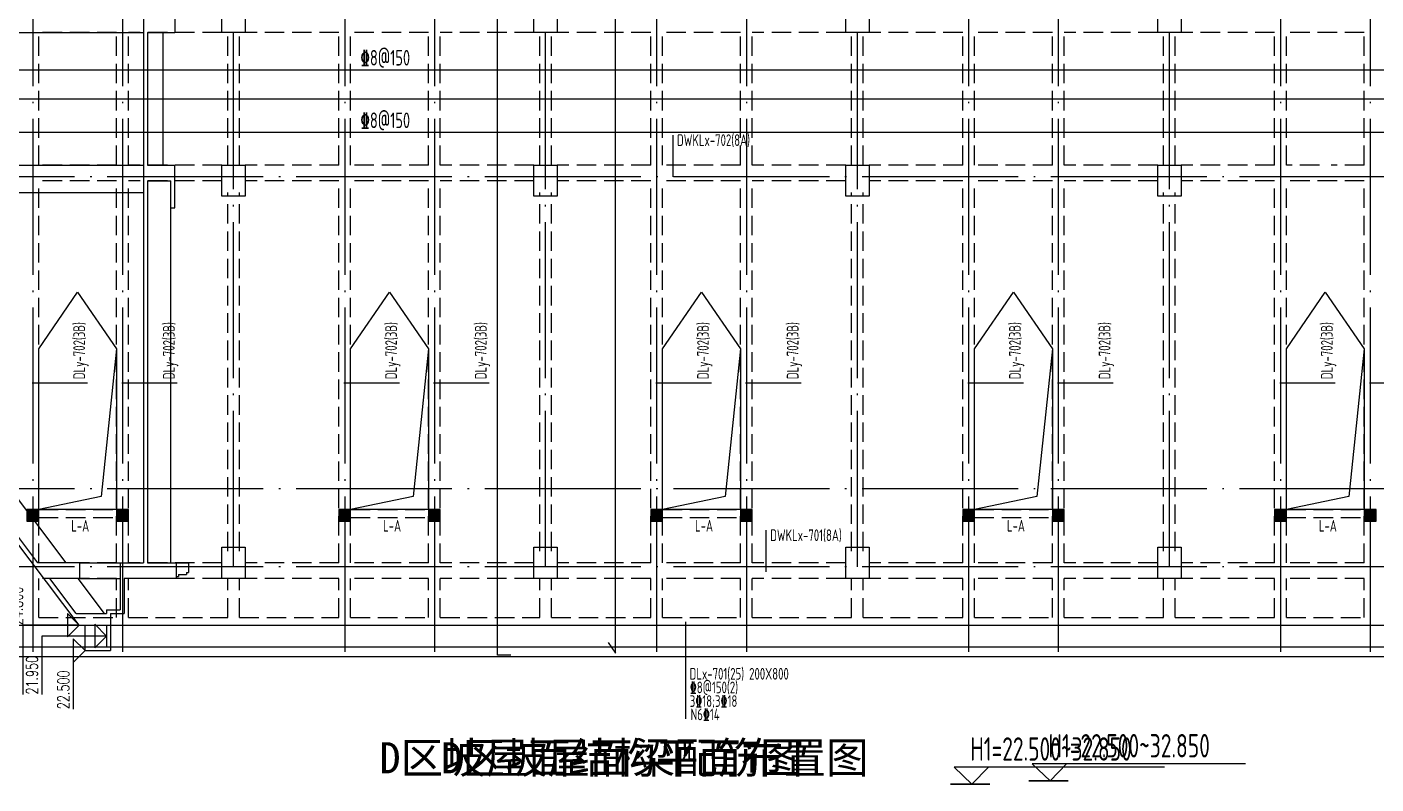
# Model space of a CAD drawing. Header units: millimetres. Extents: x 2998490 to 15040601, y 444546 to 7822218.
# Drawn here: x 14874672 to 14909272, y 7443202 to 7462611 of the extents above; entities that cross this region are included whole.
import ezdxf

# ---------------------------------------------------------------- set-up
doc = ezdxf.new("R2010")
doc.units = ezdxf.units.MM
doc.header["$LTSCALE"] = 2000
doc.linetypes.add('DASH', pattern=[0.35, 0.25, -0.1])
doc.linetypes.add('DOTE', pattern=[2.42, 2, -0.2, 0.02, -0.2])
for name, color, linetype in [('3-AXIS', 3, 'Continuous'), ('3-ban', 84, 'Continuous'), ('3-ban-rein', 1, 'Continuous'), ('3-column-DOWN', 232, 'Continuous'), ('3-dote', 43, 'DOTE'), ('3-liang-rein-X', 54, 'Continuous'), ('3-liang-R截面-X', 50, 'Continuous'), ('3-liang-R截面-Y', 70, 'Continuous'), ('3-liang-s-1', 44, 'Continuous'), ('3-liang-xu', 120, 'DASH')]:
    doc.layers.add(name, color=color, linetype=linetype)
doc.styles.add('_TCH_DIM', font='SIMPLEX', dxfattribs={"bigfont": 'GBCBIG'})
doc.styles.add('TSSD_Rein', font='Tssdeng.shx', dxfattribs={"width": 0.7, "bigfont": 'hztxt.shx'})
doc.styles.add('黑体', font='SIMHEI.TTF')

# ---------------------------------------------------------------- blocks, each defined once
blk = doc.blocks.new('wp')
at = {"layer": '3-ban', "color": 2}
for p, q in [((14067661, 7456362), (14072636, 7460141)), ((14077611, 7456362), (14072636, 7460141)), ((14070786, 7458593), (14072636, 7459990)), ((14074486, 7458593), (14072636, 7459990)), ((14070786, 7457515), (14070786, 7458593)), ((14074486, 7457515), (14074486, 7458593)), ((14067674, 7456242), (14070386, 7458290)), ((14070386, 7457515), (14070386, 7458290)), ((14074886, 7457515), (14074886, 7458290)), ((14077597, 7456242), (14074886, 7458290)), ((14070386, 7457515), (14070786, 7457515)), ((14074886, 7457515), (14074486, 7457515)), ((14061722, 7456562), (14061722, 7456499)), ((14061722, 7456562), (14062102, 7456562)), ((14061722, 7456499), (14061982, 7456499)), ((14061982, 7455366), (14061982, 7456499)), ((14062102, 7456562), (14062102, 7456362)), ((14067661, 7456362), (14062102, 7456362)), ((14077611, 7456362), (14083169, 7456362)), ((14083169, 7456562), (14083169, 7456362)), ((14083549, 7456562), (14083169, 7456562)), ((14083549, 7456499), (14083289, 7456499)), ((14083289, 7455366), (14083289, 7456499)), ((14083549, 7456562), (14083549, 7456499)), ((14062102, 7454791), (14062102, 7456242)), ((14067674, 7456242), (14062102, 7456242)), ((14077597, 7456242), (14083169, 7456242)), ((14083169, 7454791), (14083169, 7456242)), ((14061982, 7455366), (14061852, 7455366)), ((14061852, 7454991), (14061852, 7455366)), ((14083289, 7455366), (14083419, 7455366)), ((14083419, 7454991), (14083419, 7455366)), ((14061852, 7454991), (14061982, 7454991)), ((14061982, 7454991), (14061982, 7454791)), ((14083289, 7454991), (14083289, 7454791)), ((14083419, 7454991), (14083289, 7454991)), ((14061982, 7454791), (14062102, 7454791)), ((14083289, 7454791), (14083169, 7454791)), ((14061982, 7452091), (14061982, 7452291)), ((14061982, 7452291), (14062102, 7452291)), ((14062102, 7452032), (14062102, 7452291)), ((14083169, 7452032), (14083169, 7452291)), ((14083289, 7452291), (14083169, 7452291)), ((14083289, 7452091), (14083289, 7452291)), ((14059136, 7449941), (14061982, 7452091)), ((14060736, 7450999), (14062102, 7452032)), ((14084536, 7450999), (14083169, 7452032)), ((14086136, 7449941), (14083289, 7452091)), ((14060736, 7449922), (14060736, 7450999)), ((14084536, 7449922), (14084536, 7450999)), ((14084536, 7449922), (14084536, 7450999)), ((14059436, 7450017), (14060336, 7450697)), ((14060336, 7449922), (14060336, 7450697)), ((14084936, 7449922), (14084936, 7450697)), ((14085836, 7450017), (14084936, 7450697)), ((14058486, 7449791), (14058486, 7449141)), ((14058486, 7449791), (14058586, 7449791)), ((14058586, 7449791), (14058586, 7449241)), ((14059136, 7449941), (14059136, 7449241)), ((14059436, 7450017), (14059436, 7449241)), ((14060336, 7449922), (14060736, 7449922)), ((14084936, 7449922), (14084536, 7449922)), ((14085836, 7450017), (14085836, 7449241)), ((14086136, 7449941), (14086136, 7449241)), ((14086686, 7449791), (14086686, 7449241)), ((14086786, 7449791), (14086686, 7449791)), ((14086786, 7449791), (14086786, 7449141)), ((14059436, 7449141), (14058486, 7449141)), ((14059136, 7449241), (14058586, 7449241)), ((14059536, 7449241), (14059436, 7449241)), ((14059436, 7449141), (14059436, 7448791)), ((14059536, 7449241), (14059536, 7448891)), ((14085736, 7449241), (14085836, 7449241)), ((14085736, 7449241), (14085736, 7448891)), ((14085836, 7449141), (14086786, 7449141)), ((14085836, 7449141), (14085836, 7448791)), ((14086136, 7449241), (14086686, 7449241)), ((14060336, 7448791), (14059436, 7448791)), ((14060736, 7448891), (14059536, 7448891)), ((14060336, 7447441), (14060336, 7448791)), ((14060736, 7448891), (14060736, 7448291)), ((14084536, 7448891), (14085736, 7448891)), ((14084536, 7448891), (14084536, 7448291)), ((14084936, 7447441), (14084936, 7448791)), ((14084936, 7448791), (14085836, 7448791)), ((14076986, 7448291), (14060736, 7448291)), ((14060736, 7448191), (14060736, 7447141)), ((14070536, 7448191), (14060736, 7448191)), ((14070536, 7448191), (14070536, 7447591)), ((14070936, 7448191), (14070936, 7447491)), ((14074336, 7448191), (14070936, 7448191)), ((14074336, 7448191), (14074336, 7447491)), ((14084536, 7448191), (14074736, 7448191)), ((14074736, 7448191), (14074736, 7447591)), ((14084536, 7448291), (14076986, 7448291)), ((14084536, 7448191), (14084536, 7447141)), ((14060336, 7447441), (14060386, 7447441)), ((14060386, 7447441), (14060386, 7447391)), ((14060436, 7447391), (14060386, 7447391)), ((14060436, 7447391), (14060436, 7447191)), ((14069836, 7447591), (14070536, 7447591)), ((14069836, 7447591), (14069836, 7447491)), ((14069836, 7447591), (14069836, 7447491)), ((14069836, 7447491), (14070936, 7447491)), ((14075436, 7447491), (14074336, 7447491)), ((14075436, 7447591), (14074736, 7447591)), ((14075436, 7447591), (14075436, 7447491)), ((14075436, 7447491), (14075436, 7447591)), ((14084836, 7447391), (14084886, 7447391)), ((14084836, 7447391), (14084836, 7447191)), ((14084886, 7447441), (14084886, 7447391)), ((14084936, 7447441), (14084886, 7447441)), ((14060486, 7447191), (14060436, 7447191)), ((14060486, 7447191), (14060486, 7447141)), ((14060736, 7447141), (14060486, 7447141)), ((14084536, 7447141), (14084786, 7447141)), ((14084786, 7447191), (14084836, 7447191)), ((14084786, 7447191), (14084786, 7447141))]:
    blk.add_line(p, q, dxfattribs=at)
at = {"layer": '3-ban'}
for p, q in [((14071214, 7460441), (14069414, 7460441)), ((14070914, 7460141), (14070614, 7460441)), ((14072636, 7460141), (14070614, 7460141)), ((14070914, 7460141), (14071214, 7460441)), ((14070936, 7457979), (14072636, 7459263)), ((14074336, 7457979), (14072636, 7459263)), ((14074336, 7458731), (14074336, 7448291)), ((14070936, 7458706), (14070936, 7448291)), ((14070236, 7458177), (14070236, 7448291)), ((14075036, 7458202), (14075036, 7448291)), ((14060736, 7450272), (14070236, 7457450)), ((14084536, 7450272), (14075036, 7457450)), ((14060936, 7456862), (14059136, 7456862)), ((14060636, 7456562), (14060336, 7456862)), ((14060636, 7456562), (14060936, 7456862)), ((14064059, 7456662), (14062259, 7456662)), ((14063759, 7456362), (14063459, 7456662)), ((14063759, 7456362), (14064059, 7456662)), ((14061982, 7456562), (14060336, 7456562)), ((14065106, 7456362), (14063459, 7456362)), ((14062102, 7452032), (14067674, 7456242)), ((14083169, 7452032), (14077597, 7456242)), ((14060936, 7455291), (14059136, 7455291)), ((14060636, 7454991), (14060336, 7455291)), ((14060636, 7454991), (14060936, 7455291)), ((14062102, 7455444), (14066619, 7455444)), ((14083169, 7455444), (14078653, 7455444)), ((14061752, 7454991), (14060336, 7454991)), ((14061852, 7454991), (14061852, 7451993)), ((14083389, 7454991), (14083389, 7452016)), ((14060636, 7454791), (14060336, 7454491)), ((14061768, 7454791), (14060336, 7454791)), ((14060636, 7454791), (14060936, 7454491)), ((14062102, 7454791), (14062102, 7452291)), ((14083169, 7454791), (14083169, 7452291)), ((14060936, 7454491), (14059136, 7454491)), ((14060936, 7452591), (14059136, 7452591)), ((14060636, 7452291), (14060336, 7452591)), ((14060636, 7452291), (14060936, 7452591)), ((14061982, 7452291), (14060336, 7452291)), ((14060636, 7452091), (14060336, 7451791)), ((14061982, 7452091), (14060336, 7452091)), ((14060636, 7452091), (14060936, 7451791)), ((14086736, 7452045), (14085236, 7452045)), ((14086736, 7449791), (14086736, 7452045)), ((14060936, 7451791), (14059136, 7451791)), ((14059136, 7451389), (14057361, 7451389)), ((14059136, 7449941), (14059136, 7451389)), ((14086411, 7451256), (14084911, 7451256)), ((14086411, 7449241), (14086411, 7451256)), ((14058861, 7450895), (14057361, 7450895)), ((14058861, 7449241), (14058861, 7450895)), ((14058786, 7450091), (14056986, 7450091)), ((14058486, 7449791), (14058186, 7450091)), ((14058486, 7449791), (14058786, 7450091)), ((14059136, 7449941), (14058836, 7450241)), ((14059436, 7450241), (14058836, 7450241)), ((14059136, 7449941), (14059436, 7450241)), ((14086736, 7449791), (14086436, 7450091)), ((14087036, 7450091), (14086436, 7450091)), ((14086736, 7449791), (14087036, 7450091)), ((14058586, 7449791), (14059136, 7449791)), ((14059436, 7449290), (14060336, 7449970)), ((14060336, 7449922), (14060336, 7448891)), ((14060736, 7449922), (14060736, 7448891)), ((14084536, 7449922), (14084536, 7448891)), ((14085836, 7449290), (14084936, 7449970)), ((14084936, 7449922), (14084936, 7448891)), ((14086686, 7449791), (14086136, 7449791)), ((14086686, 7449791), (14086136, 7449791)), ((14058861, 7449241), (14058561, 7449541)), ((14059161, 7449541), (14058561, 7449541)), ((14058861, 7449241), (14059161, 7449541)), ((14086411, 7449241), (14086111, 7449541)), ((14086711, 7449541), (14086111, 7449541)), ((14086411, 7449241), (14086711, 7449541)), ((14074336, 7447791), (14070936, 7447791)), ((14060386, 7447441), (14060736, 7447441)), ((14060736, 7447591), (14069836, 7447591)), ((14084536, 7447591), (14075436, 7447591)), ((14084886, 7447441), (14084536, 7447441))]:
    blk.add_line(p, q, dxfattribs=at)
at = {"layer": '3-ban', "style": '_TCH_DIM', "width": 0.705882}
for s, p in [('32.850', (14069414, 7460546)), ('29.270', (14059136, 7456967)), ('29.070', (14062259, 7456767)), ('27.700', (14059136, 7455396)), ('27.500', (14059136, 7454089)), ('25.000', (14059136, 7452696)), ('22.500', (14085236, 7452150)), ('22.650', (14057361, 7451494)), ('24.800', (14059136, 7451389)), ('21.950', (14084911, 7451361)), ('21.950', (14057361, 7451000)), ('22.500', (14056986, 7450196))]:
    blk.add_text(s, height=297.5, dxfattribs=at).set_placement(p)

msp = doc.modelspace()

# ---------------------------------------------------------------- hatches: boundary and pattern name
at = {"layer": '3-ban'}
for points in [[(14874672.2, 7449937.1), (14874972.2, 7449937.1), (14874972.2, 7450237.1), (14874672.2, 7450237.1)], [(14876972.2, 7449937.1), (14877272.2, 7449937.1), (14877272.2, 7450237.1), (14876972.2, 7450237.1)], [(14882672.2, 7449937.1), (14882972.2, 7449937.1), (14882972.2, 7450237.1), (14882672.2, 7450237.1)], [(14884972.2, 7449937.1), (14885272.2, 7449937.1), (14885272.2, 7450237.1), (14884972.2, 7450237.1)], [(14890672.2, 7449937.1), (14890972.2, 7449937.1), (14890972.2, 7450237.1), (14890672.2, 7450237.1)], [(14892972.2, 7449937.1), (14893272.2, 7449937.1), (14893272.2, 7450237.1), (14892972.2, 7450237.1)], [(14898672.2, 7449937.1), (14898972.2, 7449937.1), (14898972.2, 7450237.1), (14898672.2, 7450237.1)], [(14900972.2, 7449937.1), (14901272.2, 7449937.1), (14901272.2, 7450237.1), (14900972.2, 7450237.1)], [(14906672.2, 7449937.1), (14906972.2, 7449937.1), (14906972.2, 7450237.1), (14906672.2, 7450237.1)], [(14908972.2, 7449937.1), (14909272.2, 7449937.1), (14909272.2, 7450237.1), (14908972.2, 7450237.1)]]:
    msp.add_hatch(color=8, dxfattribs=at).paths.add_polyline_path(points)

# ---------------------------------------------------------------- linework, layer by layer
at = {"layer": '3-AXIS', "color": 15, "linetype": 'DOTE'}
for p, q in [((14879972.1, 7448770.8), (14879972.1, 7477425.6)), ((14887972.1, 7448770.8), (14887972.1, 7477425.6)), ((14895972.1, 7448770.8), (14895972.1, 7477425.6)), ((14903972.1, 7448770.8), (14903972.1, 7477425.6)), ((14933972.1, 7458770.8), (14854748.9, 7458770.8)), ((14933972.1, 7450770.8), (14854748.9, 7450770.8)), ((14933972.1, 7448770.8), (14854748.9, 7448770.8))]:
    msp.add_line(p, q, dxfattribs=at)
at = {"layer": '3-ban'}
for points in [[(14874672.2, 7449937.1), (14874972.2, 7449937.1), (14874972.2, 7450237.1), (14874672.2, 7450237.1)], [(14876972.2, 7449937.1), (14877272.2, 7449937.1), (14877272.2, 7450237.1), (14876972.2, 7450237.1)], [(14882672.2, 7449937.1), (14882972.2, 7449937.1), (14882972.2, 7450237.1), (14882672.2, 7450237.1)], [(14884972.2, 7449937.1), (14885272.2, 7449937.1), (14885272.2, 7450237.1), (14884972.2, 7450237.1)], [(14890672.2, 7449937.1), (14890972.2, 7449937.1), (14890972.2, 7450237.1), (14890672.2, 7450237.1)], [(14892972.2, 7449937.1), (14893272.2, 7449937.1), (14893272.2, 7450237.1), (14892972.2, 7450237.1)], [(14898672.2, 7449937.1), (14898972.2, 7449937.1), (14898972.2, 7450237.1), (14898672.2, 7450237.1)], [(14900972.2, 7449937.1), (14901272.2, 7449937.1), (14901272.2, 7450237.1), (14900972.2, 7450237.1)], [(14906672.2, 7449937.1), (14906972.2, 7449937.1), (14906972.2, 7450237.1), (14906672.2, 7450237.1)], [(14908972.2, 7449937.1), (14909272.2, 7449937.1), (14909272.2, 7450237.1), (14908972.2, 7450237.1)]]:
    msp.add_lwpolyline(points, close=True, dxfattribs=at)
msp.add_lwpolyline([(14905928.2, 7443715.4), (14900455.8, 7443715.4), (14900911.5, 7443284.1), (14900366.5, 7443284.1), (14901375.3, 7443284.1), (14900911.5, 7443284.1), (14901335.4, 7443715.4)], dxfattribs=at)
at = {"layer": '3-ban-rein'}
for points in [[(14889575.2, 7446831.7), (14889768.6, 7446558.1), (14889768.6, 7475029.1), (14889565.6, 7474799.7)], [(14887081, 7446507.2), (14886743.1, 7446507.2), (14886743.1, 7474962.6), (14887089.1, 7474962.6)]]:
    msp.add_lwpolyline(points, dxfattribs=at)
at = {"layer": '3-ban-rein', "elevation": 5065}
for points in [[(14857509, 7461175.3), (14857509, 7461513.2), (14922083, 7461513.2), (14922083, 7461167.2)], [(14857745.8, 7460112.3), (14857472.2, 7459918.9), (14922113.8, 7459918.9), (14921884.5, 7460122)]]:
    msp.add_lwpolyline(points, dxfattribs=at)
at = {"layer": '3-column-DOWN'}
for points in [[(14880272.2, 7462470.8), (14879672.2, 7462470.8), (14879672.2, 7463270.8), (14880272.2, 7463270.8)], [(14888272.2, 7462470.8), (14887672.2, 7462470.8), (14887672.2, 7463270.8), (14888272.2, 7463270.8)], [(14896272.2, 7462470.8), (14895672.2, 7462470.8), (14895672.2, 7463270.8), (14896272.2, 7463270.8)], [(14904272.2, 7462470.8), (14903672.2, 7462470.8), (14903672.2, 7463270.8), (14904272.2, 7463270.8)], [(14880272.2, 7458270.8), (14879672.2, 7458270.8), (14879672.2, 7459070.8), (14880272.2, 7459070.8)], [(14888272.2, 7458270.8), (14887672.2, 7458270.8), (14887672.2, 7459070.8), (14888272.2, 7459070.8)], [(14896272.2, 7458270.8), (14895672.2, 7458270.8), (14895672.2, 7459070.8), (14896272.2, 7459070.8)], [(14904272.2, 7458270.8), (14903672.2, 7458270.8), (14903672.2, 7459070.8), (14904272.2, 7459070.8)], [(14880272.2, 7448470.8), (14879672.2, 7448470.8), (14879672.2, 7449270.8), (14880272.2, 7449270.8)], [(14888272.2, 7448470.8), (14887672.2, 7448470.8), (14887672.2, 7449270.8), (14888272.2, 7449270.8)], [(14896272.2, 7448470.8), (14895672.2, 7448470.8), (14895672.2, 7449270.8), (14896272.2, 7449270.8)], [(14904272.2, 7448470.8), (14903672.2, 7448470.8), (14903672.2, 7449270.8), (14904272.2, 7449270.8)]]:
    msp.add_lwpolyline(points, close=True, dxfattribs=at)
at = {"layer": '3-dote'}
for p, q in [((14874822.1, 7474776), (14874822.1, 7446594.3)), ((14877122.1, 7474776), (14877122.1, 7446594.3)), ((14882822.1, 7474776), (14882822.1, 7446594.3)), ((14885122.1, 7474776), (14885122.1, 7446594.3)), ((14890822.1, 7474776), (14890822.1, 7446594.3)), ((14893122.1, 7474776), (14893122.1, 7446594.3)), ((14898822.1, 7474776), (14898822.1, 7446594.3)), ((14901122.1, 7474776), (14901122.1, 7446594.3)), ((14906822.1, 7474776), (14906822.1, 7446594.3)), ((14909122.1, 7474776), (14909122.1, 7446594.3))]:
    msp.add_line(p, q, dxfattribs=at)
at = {"layer": '3-liang-R截面-X'}
for p, q in [((14891235.3, 7459840.3), (14891235.3, 7458770.8)), ((14893626.2, 7449710.1), (14893626.2, 7448640.5)), ((14891558.9, 7447359.8), (14891558.9, 7444872.5))]:
    msp.add_line(p, q, dxfattribs=at)
msp.add_lwpolyline([(14903850.8, 7443633), (14898450.7, 7443633), (14898906.4, 7443201.7), (14898361.4, 7443201.7), (14899370.1, 7443201.7), (14898906.4, 7443201.7), (14899330.3, 7443633)], dxfattribs=at)
at = {"layer": '3-liang-R截面-Y'}
for p, q in [((14876227.7, 7453476.3), (14874802.6, 7453476.3)), ((14878527.7, 7453476.3), (14877102.6, 7453476.3)), ((14884227.7, 7453476.3), (14882802.6, 7453476.3)), ((14886527.7, 7453476.3), (14885102.6, 7453476.3)), ((14892227.7, 7453476.3), (14890802.6, 7453476.3)), ((14894527.7, 7453476.3), (14893102.6, 7453476.3)), ((14900227.7, 7453476.3), (14898802.6, 7453476.3)), ((14902527.7, 7453476.3), (14901102.6, 7453476.3)), ((14908227.7, 7453476.3), (14906802.6, 7453476.3)), ((14910527.7, 7453476.3), (14909102.6, 7453476.3))]:
    msp.add_line(p, q, dxfattribs=at)
at = {"layer": '3-liang-s-1'}
for p, q in [((14857422.2, 7460770.8), (14912472.2, 7460770.8)), ((14857572.2, 7447270.8), (14921472.2, 7447270.8)), ((14857572.2, 7446720.8), (14922022.2, 7446720.8)), ((14857422.2, 7446470.8), (14922172.2, 7446470.8))]:
    msp.add_line(p, q, dxfattribs=at)
at = {"layer": '3-liang-s-1', "ltscale": 3}
for points in [[(14875972.2, 7455809.3), (14876972.2, 7454358), (14876972.2, 7450237.1), (14874972.2, 7450237.1), (14874972.2, 7454358)], [(14883972.2, 7455809.3), (14884972.2, 7454358), (14884972.2, 7450237.1), (14882972.2, 7450237.1), (14882972.2, 7454358)], [(14891972.2, 7455809.3), (14892972.2, 7454358), (14892972.2, 7450237.1), (14890972.2, 7450237.1), (14890972.2, 7454358)], [(14899972.2, 7455809.3), (14900972.2, 7454358), (14900972.2, 7450237.1), (14898972.2, 7450237.1), (14898972.2, 7454358)], [(14907972.2, 7455809.3), (14908972.2, 7454358), (14908972.2, 7450237.1), (14906972.2, 7450237.1), (14906972.2, 7454358)]]:
    msp.add_lwpolyline(points, close=True, dxfattribs=at)
at = {"layer": '3-liang-s-1'}
for points in [[(14876972.2, 7454358), (14876575.8, 7450571), (14874972.2, 7450237.1)], [(14884972.2, 7454358), (14884575.8, 7450571), (14882972.2, 7450237.1)], [(14892972.2, 7454358), (14892575.8, 7450571), (14890972.2, 7450237.1)], [(14900972.2, 7454358), (14900575.8, 7450571), (14898972.2, 7450237.1)], [(14908972.2, 7454358), (14908575.8, 7450571), (14906972.2, 7450237.1)]]:
    msp.add_lwpolyline(points, dxfattribs=at)
at = {"layer": '3-liang-xu'}
for p, q in [((14874972.2, 7459070.8), (14874972.2, 7462470.8)), ((14876972.2, 7462470.8), (14874972.2, 7462470.8)), ((14876972.2, 7459070.8), (14876972.2, 7462470.8)), ((14879672.2, 7462470.8), (14877272.2, 7462470.8)), ((14877272.2, 7459070.8), (14877272.2, 7462470.8)), ((14879822.2, 7459070.8), (14879822.2, 7462470.8)), ((14880122.2, 7459070.8), (14880122.2, 7462470.8)), ((14882672.2, 7462470.8), (14880272.2, 7462470.8)), ((14882672.2, 7459070.8), (14882672.2, 7462470.8)), ((14882972.2, 7459070.8), (14882972.2, 7462470.8)), ((14884972.2, 7462470.8), (14882972.2, 7462470.8)), ((14884972.2, 7459070.8), (14884972.2, 7462470.8)), ((14887675.5, 7462470.8), (14885272.2, 7462470.8)), ((14885272.2, 7459070.8), (14885272.2, 7462470.8)), ((14887822.2, 7459070.8), (14887822.2, 7462470.8)), ((14888122.2, 7459070.8), (14888122.2, 7462470.8)), ((14890672.2, 7462470.8), (14888272.2, 7462470.8)), ((14890672.2, 7459070.8), (14890672.2, 7462470.8)), ((14890972.2, 7459070.8), (14890972.2, 7462470.8)), ((14892972.2, 7462470.8), (14890972.2, 7462470.8)), ((14892972.2, 7459070.8), (14892972.2, 7462470.8)), ((14895672.2, 7462470.8), (14893272.2, 7462470.8)), ((14893272.2, 7459070.8), (14893272.2, 7462470.8)), ((14895822.2, 7459070.8), (14895822.2, 7462470.8)), ((14896122.2, 7459070.8), (14896122.2, 7462470.8)), ((14898672.2, 7462470.8), (14896272.2, 7462470.8)), ((14898672.2, 7459070.8), (14898672.2, 7462470.8)), ((14898972.2, 7459070.8), (14898972.2, 7462470.8)), ((14900972.2, 7462470.8), (14898972.2, 7462470.8)), ((14900972.2, 7459070.8), (14900972.2, 7462470.8)), ((14903672.2, 7462470.8), (14901272.2, 7462470.8)), ((14901272.2, 7459070.8), (14901272.2, 7462470.8)), ((14903822.2, 7459070.8), (14903822.2, 7462470.8)), ((14904122.2, 7459070.8), (14904122.2, 7462470.8)), ((14906672.2, 7462470.8), (14904272.2, 7462470.8)), ((14906672.2, 7459070.8), (14906672.2, 7462470.8)), ((14908972.2, 7462470.8), (14906972.2, 7462470.8)), ((14906972.2, 7459070.8), (14906972.2, 7462470.8)), ((14908972.2, 7459070.8), (14908972.2, 7462470.8)), ((14876972.2, 7459070.8), (14874972.2, 7459070.8)), ((14879672.2, 7459070.8), (14877272.2, 7459070.8)), ((14882672.2, 7459070.8), (14880272.2, 7459070.8)), ((14884972.2, 7459070.8), (14882972.2, 7459070.8)), ((14887672.2, 7459070.8), (14885272.2, 7459070.8)), ((14890672.2, 7459070.8), (14888272.2, 7459070.8)), ((14892972.2, 7459070.8), (14890972.2, 7459070.8)), ((14895672.2, 7459070.8), (14893272.2, 7459070.8)), ((14898672.2, 7459070.8), (14896272.2, 7459070.8)), ((14900972.2, 7459070.8), (14898972.2, 7459070.8)), ((14903672.2, 7459070.8), (14901272.2, 7459070.8)), ((14906672.2, 7459070.8), (14904272.2, 7459070.8)), ((14907822.2, 7459070.8), (14906972.2, 7459070.8)), ((14908972.2, 7459070.8), (14908122.2, 7459070.8)), ((14876972.2, 7458670.8), (14874972.2, 7458670.8)), ((14874972.2, 7448870.8), (14874972.2, 7458670.8)), ((14876972.2, 7448870.8), (14876972.2, 7458670.8)), ((14879672.2, 7458670.8), (14877272.2, 7458670.8)), ((14877272.2, 7448870.8), (14877272.2, 7458670.8)), ((14882672.2, 7458670.8), (14880272.2, 7458670.8)), ((14882672.2, 7448870.8), (14882672.2, 7458670.8)), ((14884972.2, 7458670.8), (14882972.2, 7458670.8)), ((14882972.2, 7448870.8), (14882972.2, 7458670.8)), ((14884972.2, 7448870.8), (14884972.2, 7458670.8)), ((14887672.2, 7458670.8), (14885272.2, 7458670.8)), ((14885272.2, 7448870.8), (14885272.2, 7458670.8)), ((14890672.2, 7458670.8), (14888272.2, 7458670.8)), ((14890672.2, 7448870.8), (14890672.2, 7458670.8)), ((14892972.2, 7458670.8), (14890972.2, 7458670.8)), ((14890972.2, 7448870.8), (14890972.2, 7458670.8)), ((14892972.2, 7448870.8), (14892972.2, 7458670.8)), ((14895672.2, 7458670.8), (14893272.2, 7458670.8)), ((14893272.2, 7448870.8), (14893272.2, 7458670.8)), ((14898672.2, 7458670.8), (14896272.2, 7458670.8)), ((14898672.2, 7448870.8), (14898672.2, 7458670.8)), ((14900972.2, 7458670.8), (14898972.2, 7458670.8)), ((14898972.2, 7448870.8), (14898972.2, 7458670.8)), ((14900972.2, 7448870.8), (14900972.2, 7458670.8)), ((14903672.2, 7458670.8), (14901272.2, 7458670.8)), ((14901272.2, 7448870.8), (14901272.2, 7458670.8)), ((14906672.2, 7458670.8), (14904272.2, 7458670.8)), ((14906672.2, 7448870.8), (14906672.2, 7458670.8)), ((14908972.2, 7458670.8), (14906972.2, 7458670.8)), ((14906972.2, 7448870.8), (14906972.2, 7458670.8)), ((14908972.2, 7448870.8), (14908972.2, 7458670.8)), ((14879822.2, 7449170.8), (14879822.2, 7458370.8)), ((14880122.2, 7449170.8), (14880122.2, 7458370.8)), ((14887822.2, 7449170.8), (14887822.2, 7458370.8)), ((14888122.2, 7449170.8), (14888122.2, 7458370.8)), ((14895822.2, 7449170.8), (14895822.2, 7458370.8)), ((14896122.2, 7449170.8), (14896122.2, 7458370.8)), ((14903822.2, 7449170.8), (14903822.2, 7458370.8)), ((14904122.2, 7449170.8), (14904122.2, 7458370.8)), ((14874972.2, 7450237.1), (14876972.2, 7450237.1)), ((14882972.2, 7450237.1), (14884972.2, 7450237.1)), ((14890972.2, 7450237.1), (14892972.2, 7450237.1)), ((14898972.2, 7450237.1), (14900972.2, 7450237.1)), ((14906972.2, 7450237.1), (14908972.2, 7450237.1)), ((14874972.2, 7450037.1), (14876972.2, 7450037.1)), ((14882972.2, 7450037.1), (14884972.2, 7450037.1)), ((14890972.2, 7450037.1), (14892972.2, 7450037.1)), ((14898972.2, 7450037.1), (14900972.2, 7450037.1)), ((14906972.2, 7450037.1), (14908972.2, 7450037.1)), ((14876972.2, 7448870.8), (14874972.2, 7448870.8)), ((14879672.2, 7448870.8), (14877272.2, 7448870.8)), ((14882672.2, 7448870.8), (14880272.2, 7448870.8)), ((14884972.2, 7448870.8), (14882972.2, 7448870.8)), ((14887672.2, 7448870.8), (14885272.2, 7448870.8)), ((14890672.2, 7448870.8), (14888272.2, 7448870.8)), ((14892972.2, 7448870.8), (14890972.2, 7448870.8)), ((14895672.2, 7448870.8), (14893272.2, 7448870.8)), ((14898672.2, 7448870.8), (14896272.2, 7448870.8)), ((14900972.2, 7448870.8), (14898972.2, 7448870.8)), ((14903672.2, 7448870.8), (14901272.2, 7448870.8)), ((14906672.2, 7448870.8), (14904272.2, 7448870.8)), ((14908972.2, 7448870.8), (14906972.2, 7448870.8)), ((14874972.2, 7447470.8), (14874972.2, 7448470.8)), ((14876972.2, 7448470.8), (14874972.2, 7448470.8)), ((14876972.2, 7447470.8), (14876972.2, 7448470.8)), ((14879672.2, 7448470.8), (14877272.2, 7448470.8)), ((14877272.2, 7447470.8), (14877272.2, 7448470.8)), ((14879822.2, 7447470.8), (14879822.2, 7448470.8)), ((14880122.2, 7447470.8), (14880122.2, 7448470.8)), ((14882672.2, 7448470.8), (14880272.2, 7448470.8)), ((14882672.2, 7447470.8), (14882672.2, 7448470.8)), ((14882972.2, 7447470.8), (14882972.2, 7448470.8)), ((14884972.2, 7448470.8), (14882972.2, 7448470.8)), ((14884972.2, 7447470.8), (14884972.2, 7448470.8)), ((14887672.2, 7448470.8), (14885272.2, 7448470.8)), ((14885272.2, 7447470.8), (14885272.2, 7448470.8)), ((14887822.2, 7447470.8), (14887822.2, 7448470.8)), ((14888122.2, 7447470.8), (14888122.2, 7448470.8)), ((14890672.2, 7448470.8), (14888272.2, 7448470.8)), ((14890672.2, 7447470.8), (14890672.2, 7448470.8)), ((14890972.2, 7447470.8), (14890972.2, 7448470.8)), ((14892972.2, 7448470.8), (14890972.2, 7448470.8)), ((14892972.2, 7447470.8), (14892972.2, 7448470.8)), ((14895672.2, 7448470.8), (14893272.2, 7448470.8)), ((14893272.2, 7447470.8), (14893272.2, 7448470.8)), ((14895822.2, 7447470.8), (14895822.2, 7448470.8)), ((14896122.2, 7447470.8), (14896122.2, 7448470.8)), ((14898672.2, 7448470.8), (14896272.2, 7448470.8)), ((14898672.2, 7447470.8), (14898672.2, 7448470.8)), ((14898972.2, 7447470.8), (14898972.2, 7448470.8)), ((14900972.2, 7448470.8), (14898972.2, 7448470.8)), ((14900972.2, 7447470.8), (14900972.2, 7448470.8)), ((14903672.2, 7448470.8), (14901272.2, 7448470.8)), ((14901272.2, 7447470.8), (14901272.2, 7448470.8)), ((14903822.2, 7447470.8), (14903822.2, 7448470.8)), ((14904122.2, 7447470.8), (14904122.2, 7448470.8)), ((14906672.2, 7448470.8), (14904272.2, 7448470.8)), ((14906672.2, 7447470.8), (14906672.2, 7448470.8)), ((14906972.2, 7447470.8), (14906972.2, 7448470.8)), ((14908972.2, 7448470.8), (14906972.2, 7448470.8)), ((14908972.2, 7447470.8), (14908972.2, 7448470.8)), ((14874972.2, 7447470.8), (14876972.2, 7447470.8)), ((14877272.2, 7447470.8), (14879822.2, 7447470.8)), ((14880122.2, 7447470.8), (14882672.2, 7447470.8)), ((14882972.2, 7447470.8), (14884972.2, 7447470.8)), ((14885272.2, 7447470.8), (14887822.2, 7447470.8)), ((14888122.2, 7447470.8), (14890672.2, 7447470.8)), ((14890972.2, 7447470.8), (14892972.2, 7447470.8)), ((14893272.2, 7447470.8), (14895822.2, 7447470.8)), ((14896122.2, 7447470.8), (14898672.2, 7447470.8)), ((14898972.2, 7447470.8), (14900972.2, 7447470.8)), ((14901272.2, 7447470.8), (14903822.2, 7447470.8)), ((14904122.2, 7447470.8), (14906672.2, 7447470.8)), ((14906972.2, 7447470.8), (14908972.2, 7447470.8)), ((14857422.2, 7447270.8), (14921472.1, 7447270.8))]:
    msp.add_line(p, q, dxfattribs=at)

# ---------------------------------------------------------------- block references
at = {"layer": '3-ban', "rotation": 90}
msp.add_blockref('wp', (22325951.7, -6611864.9), dxfattribs=at)

# ---------------------------------------------------------------- texts
at = {"layer": '3-ban', "style": 'TSSD_Rein', "width": 0.7}
for p in [(14883228.4, 7461622.7), (14883228.4, 7460018.9)]:
    msp.add_text('%%1328@150', height=400, rotation=359.99419, dxfattribs=at).set_placement(p)
at = {"layer": '3-ban', "style": '黑体'}
msp.add_text('D区坡屋面结构平面布置图', height=800, dxfattribs=at).set_placement((14883709.7, 7443474.4))
at = {"layer": '3-ban', "style": 'TSSD_Rein', "width": 0.7}
msp.add_text('H1=22.500~32.850', height=600, dxfattribs=at).set_placement((14900871, 7443882.6))
at = {"layer": '3-liang-rein-X', "style": 'TSSD_Rein', "width": 0.7}
for s, p in [('%%1328@150(2)', (14891671.8, 7445528.1)), ('3%%13218;3%%13218', (14891671.8, 7445178.1)), ('N6%%13214', (14891691.2, 7444836.3))]:
    msp.add_text(s, height=300, dxfattribs=at).set_placement(p)
at = {"layer": '3-liang-R截面-X', "style": 'TSSD_Rein', "width": 0.7}
for s, height, p in [('DWKLx-702(8A)', 300, (14891343.4, 7459560.7)), ('L-A', 300, (14875806.5, 7449673.7)), ('L-A', 300, (14883806.5, 7449673.7)), ('L-A', 300, (14891806.5, 7449673.7)), ('DWKLx-701(8A)', 300, (14893734.2, 7449430.5)), ('L-A', 300, (14899806.5, 7449673.7)), ('L-A', 300, (14907806.5, 7449673.7)), ('DLx-701(25) 200X800', 300, (14891667, 7445878.1)), ('H1=22.500~32.850', 600, (14898865.9, 7443800.1))]:
    msp.add_text(s, height=height, dxfattribs=at).set_placement(p)
at = {"layer": '3-liang-R截面-X', "style": '黑体'}
msp.add_text('D区坡屋面梁配筋图', height=800, dxfattribs=at).set_placement((14885296, 7443474.4))
at = {"layer": '3-liang-R截面-Y', "style": 'TSSD_Rein', "width": 0.7}
for p in [(14876160.3, 7453580.5), (14878460.3, 7453580.5), (14884160.3, 7453580.5), (14886460.3, 7453580.5), (14892160.3, 7453580.5), (14894460.3, 7453580.5), (14900160.3, 7453580.5), (14902460.3, 7453580.5), (14908160.3, 7453580.5)]:
    msp.add_text('DLy-702(3B)', height=300, rotation=90, dxfattribs=at).set_placement(p)

doc.saveas('drawing.dxf')
